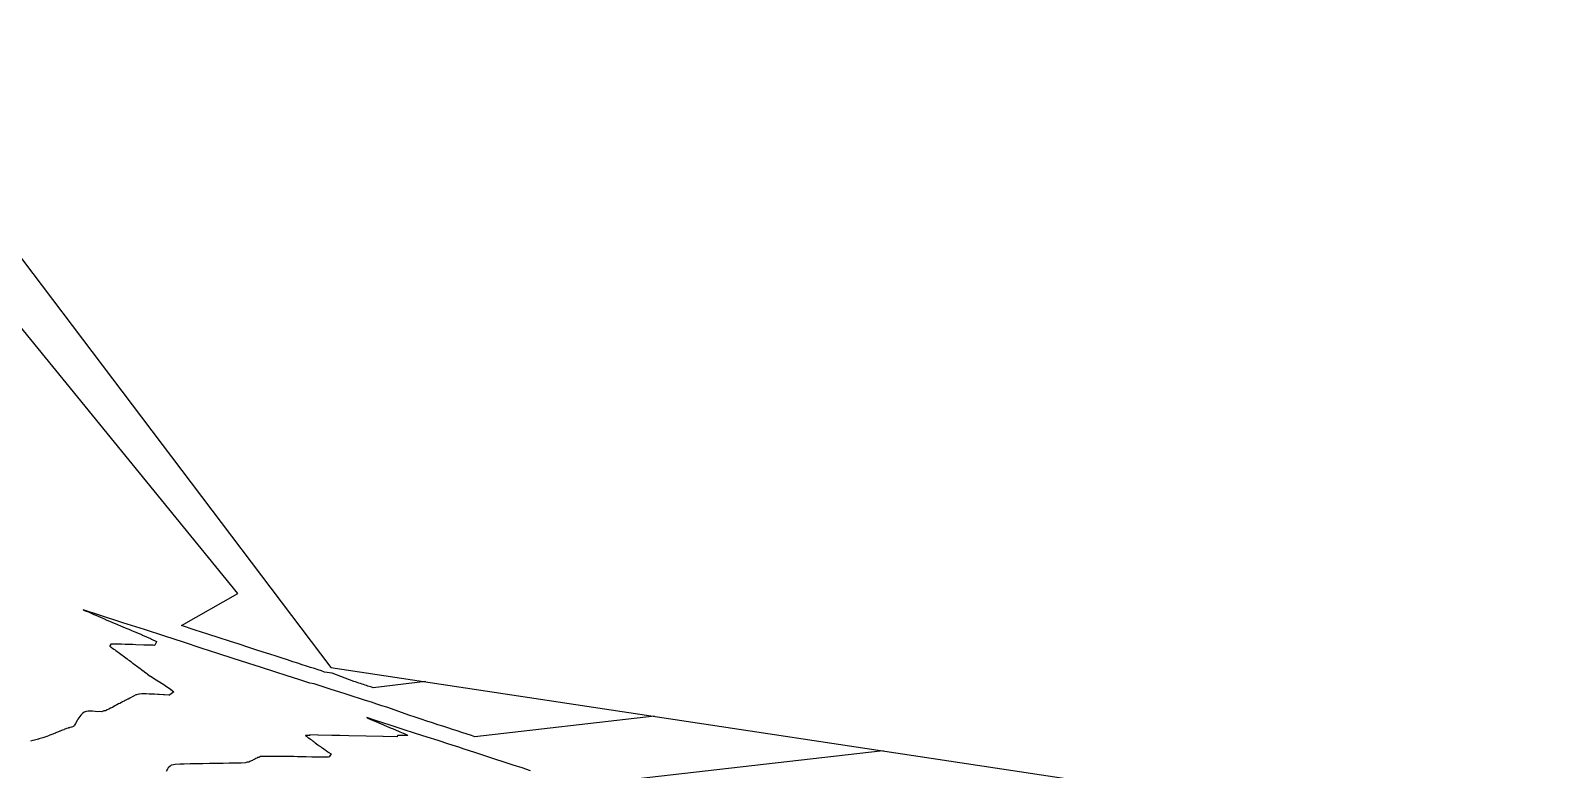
# Model space of a CAD drawing. Header units: metres. Extents: x 483462 to 484492, y 8428718 to 8429266.
# Drawn here: x 483834.4 to 483975.6, y 8429092.8 to 8429160.9 of the extents above; entities that cross this region are included whole.
import ezdxf

# ---------------------------------------------------------------- set-up
doc = ezdxf.new("R2010")
doc.units = ezdxf.units.M
doc.layers.add('C-TINN-BNDY', color=110, linetype='Continuous')
doc.layers.add('C-TOPO-MINR', color=8, linetype='Continuous')

msp = doc.modelspace()

# ---------------------------------------------------------------- linework, layer by layer
at = {"layer": 'C-TINN-BNDY', "color": 110, "linetype": 'Continuous', "lineweight": -3, "flags": 128}
msp.add_lwpolyline([(483717.88, 8429160.94), (483740.18, 8429150.79), (483829.08, 8429145.86), (483862.13, 8429102.18), (483947.65, 8429089.26), (483976, 8429072.48)], dxfattribs=at)
at = {"layer": 'C-TOPO-MINR', "color": 8, "linetype": 'Continuous', "lineweight": -3, "flags": 128}
for points, elevation in [([(483870.88, 8429100.86), (483866.03, 8429100.3), (483865.93, 8429100.34), (483865.67, 8429100.42), (483865.55, 8429100.46), (483865.42, 8429100.5), (483865.29, 8429100.54), (483865.16, 8429100.59), (483865.02, 8429100.63), (483864.88, 8429100.68), (483864.73, 8429100.73), (483864.57, 8429100.78), (483864.41, 8429100.83), (483864.24, 8429100.88), (483862.25, 8429101.63), (483861.56, 8429101.75), (483861.27, 8429101.85), (483860.95, 8429101.95), (483860.62, 8429102.06), (483860.26, 8429102.17), (483859.89, 8429102.29), (483859.5, 8429102.42), (483859.08, 8429102.56), (483858.63, 8429102.7), (483858.15, 8429102.86), (483857.65, 8429103.02), (483857.1, 8429103.2), (483856.52, 8429103.39), (483855.89, 8429103.59), (483855.2, 8429103.81), (483854.47, 8429104.05), (483853.67, 8429104.31), (483852.79, 8429104.59), (483851.84, 8429104.9), (483850.79, 8429105.24), (483849.63, 8429105.62), (483848.34, 8429106.04), (483853.54, 8429108.99), (483826.7, 8429141.9)], 1206), ([(483891.99, 8429097.67), (483875.43, 8429095.78), (483875.11, 8429095.88), (483874.22, 8429096.18), (483873.8, 8429096.31), (483873.37, 8429096.45), (483872.93, 8429096.59), (483872.47, 8429096.74), (483871.99, 8429096.89), (483871.5, 8429097.05), (483870.99, 8429097.22), (483870.46, 8429097.39), (483869.91, 8429097.57), (483869.34, 8429097.76), (483867.73, 8429098.36), (483867.3, 8429098.5), (483866.85, 8429098.64), (483866.37, 8429098.79), (483865.87, 8429098.96), (483865.34, 8429099.13), (483864.77, 8429099.31), (483864.18, 8429099.5), (483863.55, 8429099.7), (483862.88, 8429099.91), (483862.17, 8429100.14), (483861.42, 8429100.39), (483860.61, 8429100.65), (483860.19, 8429100.72), (483859.17, 8429101.05), (483858.09, 8429101.4), (483856.96, 8429101.77), (483855.75, 8429102.16), (483854.48, 8429102.57), (483853.13, 8429103.01), (483851.7, 8429103.47), (483850.18, 8429103.96), (483848.55, 8429104.49), (483846.81, 8429105.05), (483844.95, 8429105.66), (483842.95, 8429106.3), (483840.8, 8429107), (483839.27, 8429107.5), (483839.33, 8429107.47), (483839.47, 8429107.41), (483839.76, 8429107.29), (483840.28, 8429107.07), (483840.3, 8429107.06), (483840.36, 8429107.03), (483840.45, 8429106.99), (483841.3, 8429106.63), (483841.41, 8429106.58), (483842.46, 8429106.13), (483842.52, 8429106.11), (483843.16, 8429105.84), (483843.65, 8429105.63), (483843.69, 8429105.61), (483844.66, 8429105.2), (483844.74, 8429105.16), (483844.77, 8429105.15), (483845.49, 8429104.84), (483845.51, 8429104.83), (483845.52, 8429104.82), (483845.54, 8429104.8), (483845.57, 8429104.79), (483845.6, 8429104.77), (483846.04, 8429104.57), (483846.06, 8429104.56), (483846.06, 8429104.55), (483845.88, 8429104.22), (483845.88, 8429104.22), (483845.85, 8429104.21), (483845.75, 8429104.22), (483845.08, 8429104.24), (483844.89, 8429104.24), (483844.14, 8429104.27), (483843.85, 8429104.28), (483843.15, 8429104.3), (483842.83, 8429104.31), (483842.41, 8429104.32), (483842.12, 8429104.32), (483841.91, 8429104.32), (483841.84, 8429104.32), (483841.83, 8429104.31), (483841.74, 8429104.16), (483841.74, 8429104.14), (483841.83, 8429104.08), (483841.85, 8429104.05), (483841.9, 8429104.01), (483842, 8429103.95), (483842.11, 8429103.87), (483842.23, 8429103.79), (483842.31, 8429103.73), (483842.43, 8429103.64), (483842.52, 8429103.58), (483842.65, 8429103.48), (483842.75, 8429103.41), (483842.87, 8429103.31), (483842.98, 8429103.23), (483843.1, 8429103.15), (483843.21, 8429103.06), (483843.33, 8429102.97), (483843.44, 8429102.89), (483843.57, 8429102.8), (483843.67, 8429102.72), (483843.81, 8429102.61), (483843.88, 8429102.56), (483844.02, 8429102.45), (483844.09, 8429102.41), (483844.23, 8429102.3), (483844.29, 8429102.25), (483844.44, 8429102.14), (483844.5, 8429102.1), (483844.65, 8429101.98), (483844.7, 8429101.95), (483844.91, 8429101.79), (483844.95, 8429101.76), (483845.17, 8429101.6), (483845.2, 8429101.58), (483845.23, 8429101.55), (483845.46, 8429101.38), (483845.48, 8429101.36), (483845.75, 8429101.2), (483845.76, 8429101.18), (483846.25, 8429100.89), (483846.25, 8429100.89), (483846.25, 8429100.89), (483846.32, 8429100.85), (483846.83, 8429100.53), (483846.85, 8429100.51), (483847.35, 8429100.18), (483847.37, 8429100.16), (483847.38, 8429100.15), (483847.38, 8429100.14), (483847.65, 8429099.92), (483847.27, 8429099.63), (483847.27, 8429099.63), (483847.25, 8429099.62), (483847.2, 8429099.61), (483846.79, 8429099.64), (483846.7, 8429099.64), (483846.29, 8429099.67), (483846.16, 8429099.68), (483845.86, 8429099.7), (483845.74, 8429099.71), (483845.47, 8429099.72), (483845.38, 8429099.72), (483845.11, 8429099.74), (483845.03, 8429099.74), (483844.78, 8429099.74), (483844.7, 8429099.74), (483844.49, 8429099.72), (483844.42, 8429099.72), (483844.2, 8429099.63), (483844.13, 8429099.63), (483843.94, 8429099.51), (483843.86, 8429099.48), (483843.66, 8429099.37), (483843.58, 8429099.33), (483843.42, 8429099.25), (483843.33, 8429099.2), (483843.16, 8429099.11), (483843.08, 8429099.07), (483842.92, 8429098.99), (483842.82, 8429098.94), (483842.66, 8429098.86), (483842.55, 8429098.81), (483842.39, 8429098.72), (483842.27, 8429098.66), (483842.11, 8429098.56), (483841.98, 8429098.49), (483841.81, 8429098.41), (483841.66, 8429098.32), (483841.5, 8429098.26), (483841.33, 8429098.17), (483841.18, 8429098.16), (483840.99, 8429098.09), (483840.81, 8429098.11), (483840.59, 8429098.09), (483840.4, 8429098.11), (483840.15, 8429098.13), (483839.97, 8429098.13), (483839.73, 8429098.15), (483839.57, 8429098.1), (483839.36, 8429098.05), (483839.24, 8429097.95), (483839.06, 8429097.78), (483838.96, 8429097.65), (483838.79, 8429097.39), (483838.73, 8429097.28), (483838.58, 8429097.01), (483838.47, 8429096.84), (483838.43, 8429096.77), (483838.41, 8429096.74), (483838.38, 8429096.73), (483838.24, 8429096.67), (483838.21, 8429096.66), (483838.04, 8429096.62), (483838.01, 8429096.61), (483837.94, 8429096.6), (483837.89, 8429096.58), (483837.78, 8429096.54), (483837.74, 8429096.53), (483837.52, 8429096.44), (483837.49, 8429096.43), (483837.37, 8429096.38), (483837.35, 8429096.37), (483837.28, 8429096.34), (483837.22, 8429096.32), (483837.22, 8429096.32), (483837.15, 8429096.29), (483837.14, 8429096.29), (483837, 8429096.23), (483836.74, 8429096.13), (483836.72, 8429096.12), (483836.56, 8429096.05), (483836.56, 8429096.05), (483836.47, 8429096.02), (483836.47, 8429096.02), (483836.38, 8429095.98), (483836.38, 8429095.98), (483836.21, 8429095.92), (483836.07, 8429095.86), (483835.92, 8429095.81), (483835.92, 8429095.81), (483835.75, 8429095.74), (483835.75, 8429095.74), (483835.66, 8429095.72), (483835.57, 8429095.69), (483835.57, 8429095.69), (483835.44, 8429095.65), (483835.43, 8429095.64), (483835.19, 8429095.57), (483835.18, 8429095.56), (483835.17, 8429095.56), (483834.93, 8429095.49), (483834.91, 8429095.48), (483834.67, 8429095.43), (483834.65, 8429095.42), (483834.42, 8429095.38)], 1204), ([(483880.56, 8429092.64), (483879.78, 8429092.9), (483878.97, 8429093.16), (483878.13, 8429093.43), (483877.25, 8429093.71), (483876.35, 8429094.01), (483875.41, 8429094.31), (483874.43, 8429094.63), (483873.95, 8429094.81), (483873.03, 8429095.1), (483872.05, 8429095.42), (483871.03, 8429095.75), (483869.95, 8429096.09), (483868.81, 8429096.46), (483867.61, 8429096.84), (483866.34, 8429097.25), (483865.45, 8429097.54), (483865.49, 8429097.52), (483865.6, 8429097.47), (483865.82, 8429097.38), (483866.2, 8429097.22), (483866.22, 8429097.21), (483866.83, 8429096.95), (483866.87, 8429096.93), (483866.94, 8429096.9), (483867.04, 8429096.86), (483867.71, 8429096.57), (483867.81, 8429096.53), (483868.44, 8429096.26), (483868.49, 8429096.24), (483868.96, 8429096.04), (483869.15, 8429095.96), (483869.19, 8429095.93), (483869.2, 8429095.93), (483869.24, 8429095.89), (483869.25, 8429095.88), (483869.23, 8429095.88), (483869.18, 8429095.88), (483869.14, 8429095.88), (483869.05, 8429095.88), (483868.57, 8429095.88), (483868.29, 8429095.88), (483868.24, 8429095.76), (483868.23, 8429095.76), (483866.96, 8429095.79), (483866.94, 8429095.79), (483866.92, 8429095.79), (483865.4, 8429095.83), (483865.39, 8429095.83), (483863.78, 8429095.86), (483863.78, 8429095.87), (483862.95, 8429095.88), (483862.24, 8429095.9), (483862.24, 8429095.9), (483860.95, 8429095.93), (483860.94, 8429095.93), (483860.94, 8429095.93), (483860.94, 8429095.93), (483860.94, 8429095.93), (483860.19, 8429095.94), (483860.21, 8429095.88), (483860.19, 8429095.88), (483860.15, 8429095.88), (483860.07, 8429095.88), (483859.87, 8429095.88), (483859.82, 8429095.88), (483859.78, 8429095.88), (483859.81, 8429095.86), (483859.81, 8429095.86), (483859.92, 8429095.79), (483859.92, 8429095.79), (483860.05, 8429095.69), (483860.06, 8429095.69), (483860.22, 8429095.57), (483860.23, 8429095.56), (483860.34, 8429095.48), (483860.35, 8429095.48), (483860.45, 8429095.4), (483860.46, 8429095.39), (483860.57, 8429095.31), (483860.58, 8429095.3), (483860.69, 8429095.22), (483860.7, 8429095.21), (483860.81, 8429095.13), (483860.82, 8429095.12), (483860.93, 8429095.04), (483861.03, 8429094.97), (483861.07, 8429094.94), (483861.17, 8429094.87), (483861.26, 8429094.8), (483861.35, 8429094.75), (483861.48, 8429094.65), (483861.6, 8429094.56), (483861.7, 8429094.5), (483861.86, 8429094.4), (483861.9, 8429094.35), (483862.15, 8429094.2), (483861.99, 8429093.91), (483861.88, 8429093.89), (483861.45, 8429093.89), (483861.2, 8429093.88), (483860.71, 8429093.89), (483860.37, 8429093.9), (483859.87, 8429093.91), (483859.5, 8429093.92), (483859.06, 8429093.93), (483858.73, 8429093.94), (483858.41, 8429093.95), (483858.03, 8429093.95), (483857.78, 8429093.95), (483857.37, 8429093.95), (483857.14, 8429093.95), (483856.88, 8429093.95), (483856.5, 8429093.95), (483856.2, 8429093.95), (483855.97, 8429093.95), (483855.83, 8429093.94), (483855.65, 8429093.94), (483855.56, 8429093.9), (483855.48, 8429093.85), (483855.38, 8429093.85), (483855.29, 8429093.8), (483855.22, 8429093.77), (483855.12, 8429093.72), (483855.05, 8429093.68), (483854.98, 8429093.64), (483854.9, 8429093.6), (483854.82, 8429093.56), (483854.73, 8429093.51), (483854.65, 8429093.48), (483854.58, 8429093.44), (483854.41, 8429093.43), (483854.33, 8429093.39), (483854.25, 8429093.36), (483853.85, 8429093.35), (483853.68, 8429093.34), (483853.29, 8429093.34), (483852.74, 8429093.33), (483852.19, 8429093.32), (483851.58, 8429093.31), (483850.95, 8429093.3), (483850.33, 8429093.29), (483849.7, 8429093.28), (483849.16, 8429093.27), (483848.59, 8429093.25), (483848.2, 8429093.24), (483847.78, 8429093.22), (483847.61, 8429093.19), (483847.41, 8429093.17), (483847.3, 8429093.06), (483847.14, 8429092.91), (483847.07, 8429092.78), (483846.93, 8429092.56)], 1202), ([(483913.1, 8429094.48), (483884.84, 8429091.26)], 1202)]:
    msp.add_lwpolyline(points, dxfattribs=dict(at, elevation=elevation))

doc.saveas('drawing.dxf')
